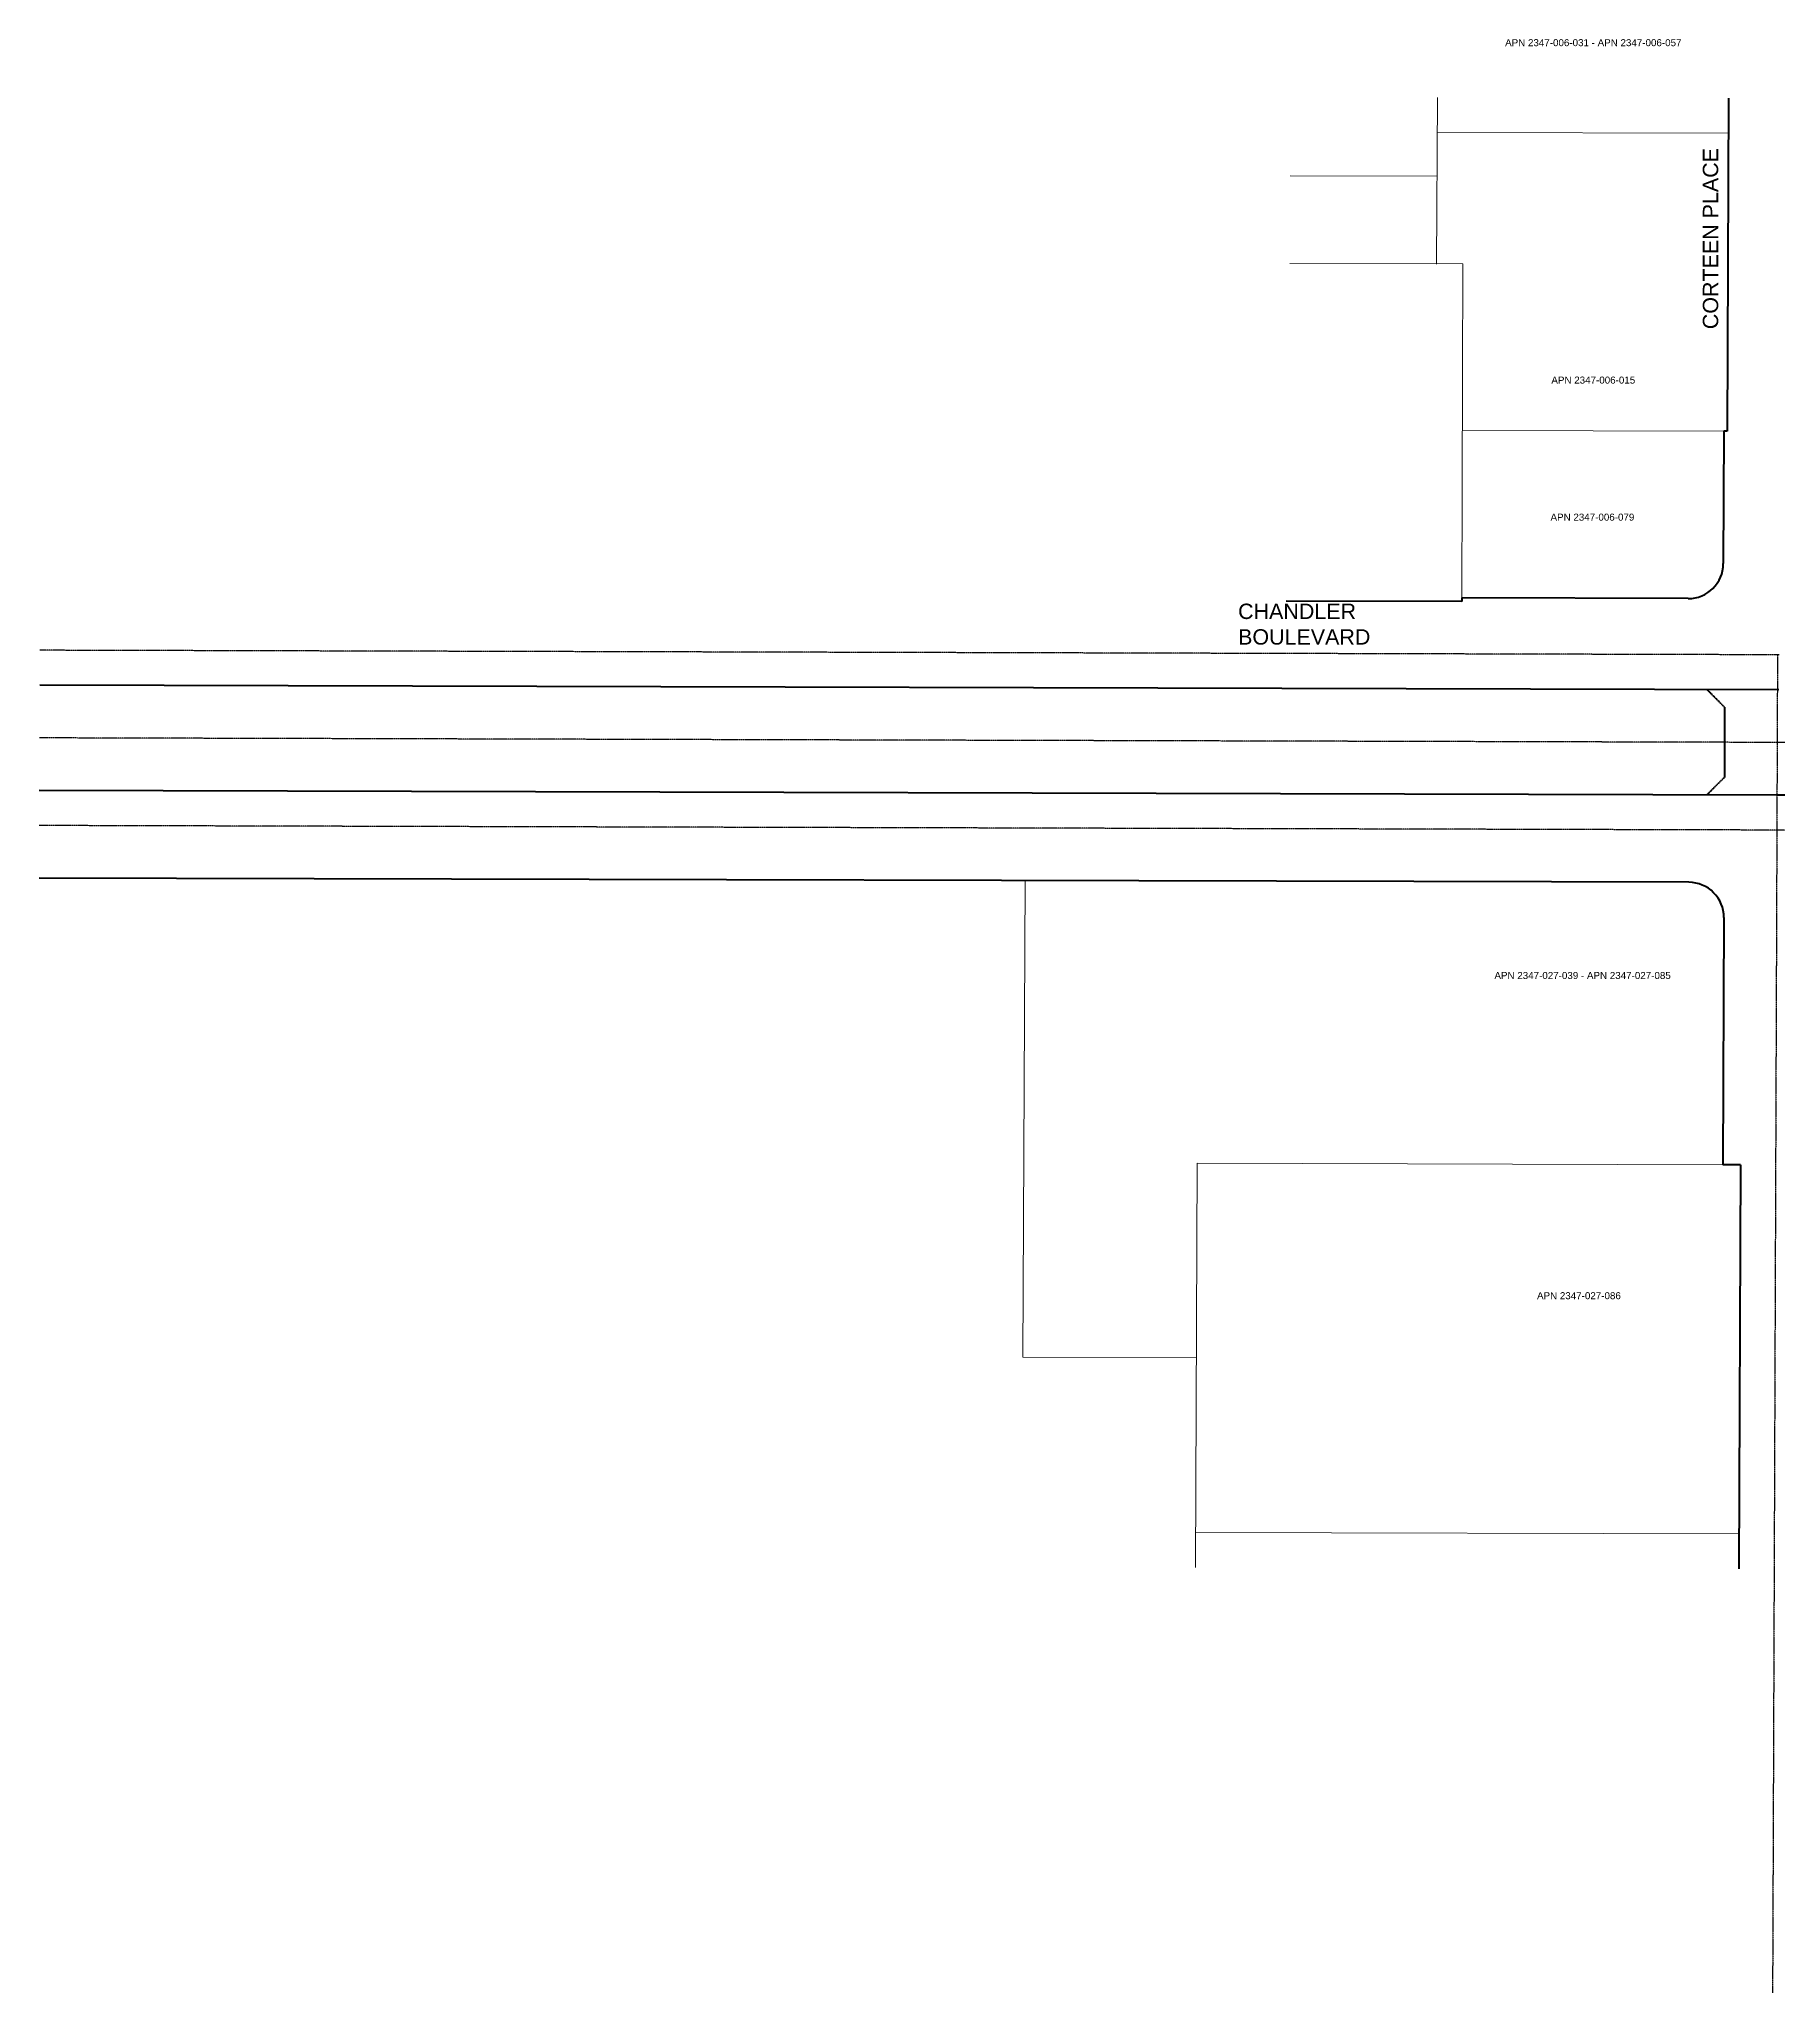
# Model space of a CAD drawing. Header units: feet. Extents: x 6439082 to 6441728, y 1883235 to 1884350.
# Drawn here: x 6439082 to 6440075, y 1883235 to 1884350 of the extents above; entities that cross this region are included whole.
import ezdxf

# ---------------------------------------------------------------- set-up
doc = ezdxf.new("R2010")
doc.units = ezdxf.units.FT
doc.header["$MEASUREMENT"] = 0
doc.linetypes.add('CENTER2', pattern=[1.125, 0.75, -0.125, 0.125, -0.125])
doc.linetypes.add('DASHED2', pattern=[0.375, 0.25, -0.125])
for name, color, linetype, lineweight in [('R-PROP-PRCL', 4, 'Continuous', 18), ('R-Row-Authority', 30, 'Continuous', 140), ('R-Row-Ease', 5, 'DASHED2', 50), ('R-Row-Ppanno', 7, 'Continuous', 5), ('R-Row-Scl', 1, 'CENTER2', 25), ('R-Row-Sname', 8, 'Continuous', 0), ('R-Row-Srow', 6, 'Continuous', 50)]:
    doc.layers.add(name, color=color, linetype=linetype, lineweight=lineweight)
doc.styles.add('G1_1 8_0', font='arial.ttf')
doc.styles.add('G4_7 32', font='arial.ttf', dxfattribs={"height": 0.219})

msp = doc.modelspace()

# ---------------------------------------------------------------- linework, layer by layer
at = {"layer": 'R-PROP-PRCL'}
for p, q in [((6439880.2, 1884316.4), (6439879.8, 1884221.3)), ((6440046.2, 1884296), (6439880.1, 1884296.4)), ((6439880, 1884271.4), (6439796.2, 1884271.6)), ((6439894.8, 1884221.4), (6439796, 1884221.6)), ((6439894.8, 1884221.4), (6439894.1, 1884030.9)), ((6440043.6, 1884126), (6439894.5, 1884126.4)), ((6439645, 1883869.5), (6439643.7, 1883597.6)), ((6439743.2, 1883708.3), (6439742.1, 1883477.7)), ((6440043.2, 1883707.5), (6439743.2, 1883708.3)), ((6439742.7, 1883597.3), (6439643.7, 1883597.6)), ((6440052.4, 1883496.9), (6439742.2, 1883497.7))]:
    msp.add_line(p, q, dxfattribs=at)
at = {"layer": 'R-Row-Authority'}
for p, q in [((6440075.1, 1883978.4), (6439082.7, 1883981)), ((6440073.9, 1883918.4), (6439082.4, 1883921)), ((6441727.5, 1883914.6), (6440073.9, 1883918.4))]:
    msp.add_line(p, q, dxfattribs=at)
at = {"layer": 'R-Row-Ease'}
for p, q in [((6440044.1, 1883968.5), (6440034.2, 1883978.5)), ((6440044.1, 1883968.5), (6440044, 1883928.5)), ((6440034, 1883918.5), (6440044, 1883928.5))]:
    msp.add_line(p, q, dxfattribs=at)
at = {"layer": 'R-Row-Scl'}
for p, q in [((6440075.2, 1883998.4), (6439082.7, 1884001)), ((6440074.3, 1883998.4), (6440071.5, 1883235)), ((6440074.1, 1883948.4), (6439082.5, 1883951)), ((6441727.6, 1883944.6), (6440074.1, 1883948.4)), ((6440073.9, 1883898.4), (6439082.3, 1883901)), ((6441727.4, 1883894.6), (6440073.9, 1883898.4))]:
    msp.add_line(p, q, dxfattribs=at)
at = {"layer": 'R-Row-Srow'}
for p, q in [((6440046.3, 1884316), (6440045.6, 1884126)), ((6440043.6, 1884126), (6440043.4, 1884050.5)), ((6440045.6, 1884126), (6440043.6, 1884126)), ((6439894.1, 1884028.9), (6439794, 1884029.1)), ((6440023.3, 1884030.5), (6439894.1, 1884030.9)), ((6439894.1, 1884030.9), (6439894.1, 1884028.9)), ((6440023.8, 1883868.6), (6439082.3, 1883871)), ((6440043.7, 1883848.5), (6440043.2, 1883707.5)), ((6440053.2, 1883707.5), (6440043.2, 1883707.5)), ((6440053.2, 1883707.5), (6440052.3, 1883476.9))]:
    msp.add_line(p, q, dxfattribs=at)
for centre, start, end in [((6440023.4, 1884050.5), 269.8532, 359.8037), ((6440023.7, 1883848.6), 359.7893, 89.8532)]:
    msp.add_arc(centre, 20, start, end, dxfattribs=at)

# ---------------------------------------------------------------- texts
at = {"layer": 'R-Row-Ppanno', "char_height": 4, "attachment_point": 8, "line_spacing_factor": 0.8, "style": 'G1_1 8_0'}
for s, insert in [('APN 2347-006-031 - APN 2347-006-057', (6439969.2, 1884345.6)), ('APN 2347-006-015', (6439969.2, 1884153.1)), ('APN 2347-006-079', (6439968.7, 1884074.9)), ('APN 2347-027-039 - APN 2347-027-085', (6439963.1, 1883813.4)), ('APN 2347-027-086', (6439961, 1883630.7))]:
    msp.add_mtext_dynamic_manual_height_columns(s, width=112.16, gutter_width=1, heights=[10.5], dxfattribs=dict(at, insert=insert))
at = {"layer": 'R-Row-Sname', "insert": (6440031.7, 1884184.2), "char_height": 8.76, "width": 167.829, "attachment_point": 1, "rotation": 90, "style": 'G4_7 32'}
msp.add_mtext('CORTEEN PLACE', dxfattribs=at)
at = {"layer": 'R-Row-Sname', "insert": (6439766.5, 1884027.6), "char_height": 8.76, "width": 167.829, "attachment_point": 1, "style": 'G4_7 32'}
msp.add_mtext('CHANDLER \\PBOULEVARD', dxfattribs=at)

doc.saveas('drawing.dxf')
